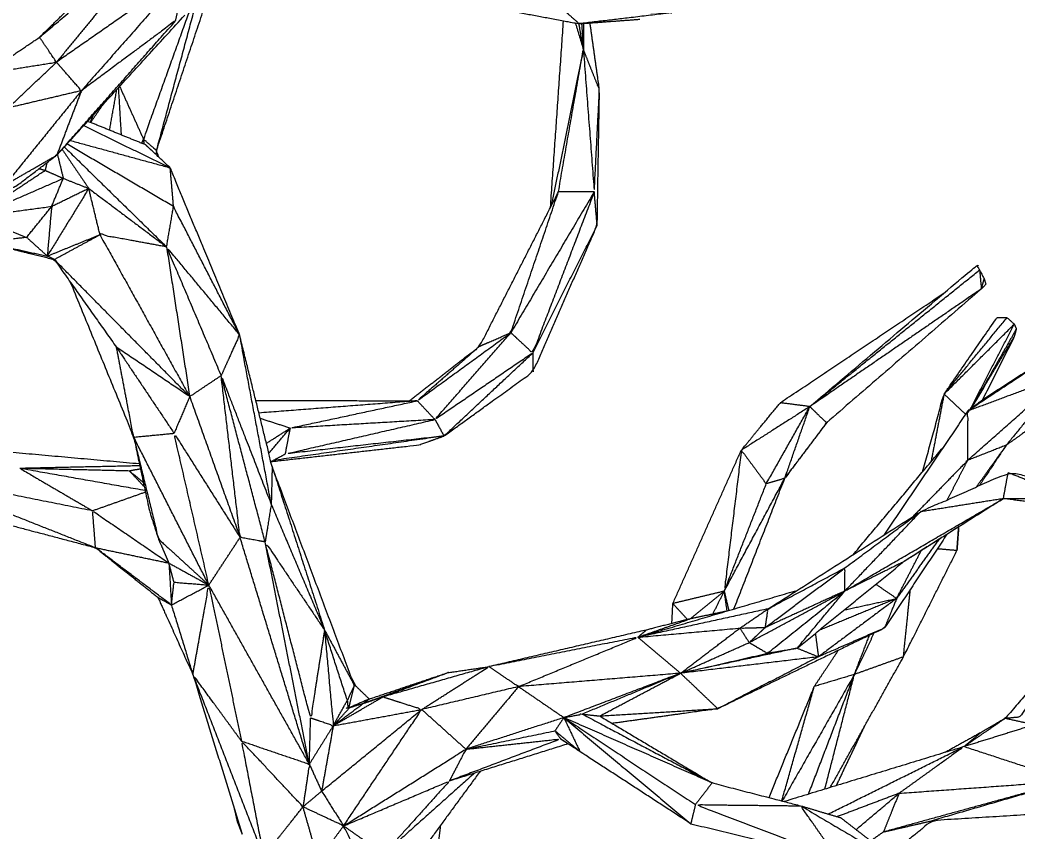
# Model space of a CAD drawing. Header units: centimetres. Extents: x 7653 to 15270, y 5751 to 14937.
# Drawn here: x 8307.7 to 8619.5, y 6712.3 to 6966 of the extents above; entities that cross this region are included whole.
import ezdxf

# ---------------------------------------------------------------- set-up
doc = ezdxf.new("R2010")
doc.units = ezdxf.units.CM
doc.layers.add('Make2D$Visible$Curves$Layer0', color=7, linetype='Continuous', true_color=0x000000)

msp = doc.modelspace()

# ---------------------------------------------------------------- linework, layer by layer
at = {"layer": 'Make2D$Visible$Curves$Layer0'}
for points, knots in [([(8290.65, 6950.44), (8293.87, 6949.88), (8297.09, 6949.33), (8305.44, 6954.97), (8313.8, 6960.61), (8328.81, 6975.32), (8343.82, 6990.03), (8362.38, 7000), (8380.93, 7009.98), (8402.66, 7015.49), (8424.39, 7021), (8431.08, 7026.43), (8437.77, 7031.85)], [-3.886342, -3.886342, -3.886342, -3, -3, -2, -2, -1, -1, 0, 0, 1, 1, 1.231173, 1.231173, 1.231173]), ([(8429.71, 7013.31), (8429.52, 7005.09), (8429.33, 6996.87), (8430.92, 6991.59), (8432.52, 6986.32), (8437.93, 6981.17), (8443.35, 6976.01), (8446.37, 6973.51), (8449.38, 6971.01), (8465.9, 6967.93), (8482.42, 6964.84), (8491.88, 6965.55), (8501.35, 6966.25)], [0, 0, 0, 1, 1, 2, 2, 3, 3, 4, 4, 5, 5, 6, 6, 6]), ([(8313.8, 6960.61), (8332.95, 6976.75), (8352.11, 6992.9), (8335.6, 6972.86), (8319.09, 6952.83)], [0, 0, 0, 1, 1, 2, 2, 2]), ([(8356.31, 6965.78), (8358.04, 6973.48), (8359.77, 6981.17), (8339.43, 6967), (8319.09, 6952.83)], [0, 0, 0, 1, 1, 2, 2, 2]), ([(8351.02, 6923.2), (8350.68, 6924.2), (8350.35, 6925.2), (8358.1, 6948.4), (8365.85, 6971.6)], [0.8715987, 0.8715987, 0.8715987, 1, 1, 1.7201359, 1.7201359, 1.7201359]), ([(8292.62, 6909.14), (8299.56, 6911.61), (8306.49, 6914.08), (8312.84, 6918.93), (8319.18, 6923.77), (8339.17, 6945.65), (8359.17, 6967.52)], [-2, -2, -2, -1, -1, 0, 0, 0.853328, 0.853328, 0.853328]), ([(8350.35, 6925.2), (8348.32, 6926.97), (8346.29, 6928.74), (8353.39, 6948.53), (8360.5, 6968.32)], [0, 0, 0, 1, 1, 1.715298, 1.715298, 1.715298]), ([(8477.82, 6968.87), (8480.12, 6966.86), (8482.42, 6964.84), (8496.94, 6966.56), (8511.47, 6968.28), (8494.64, 6968.57), (8477.82, 6968.87)], [0, 0, 0, 1, 1, 2, 2, 3, 3, 3]), ([(8319.18, 6923.77), (8337.75, 6944.78), (8356.31, 6965.78), (8341.59, 6954.85), (8326.88, 6943.92), (8322.98, 6948.37), (8319.09, 6952.83)], [0, 0, 0, 1, 1, 2, 2, 3, 3, 3]), ([(8386.1, 6828.02), (8409.2, 6830.63), (8432.31, 6833.24), (8436.24, 6834.63), (8440.18, 6836.02), (8454.08, 6846.06), (8467.98, 6856.11), (8478.01, 6878.97), (8488.03, 6901.83), (8488.39, 6922.99), (8488.74, 6944.15), (8487.27, 6954.62), (8485.79, 6965.1)], [-1.855014, -1.855014, -1.855014, -1, -1, 0, 0, 1, 1, 2, 2, 3, 3, 3.59224, 3.59224, 3.59224]), ([(8483.16, 6964.9), (8483.43, 6960.88), (8483.7, 6956.86), (8483.02, 6960.86), (8482.34, 6964.86)], [2.6629151, 2.6629151, 2.6629151, 3, 3, 3.3189551, 3.3189551, 3.3189551]), ([(8297.09, 6949.33), (8308.09, 6951.08), (8319.09, 6952.83), (8316.45, 6956.72), (8313.8, 6960.61)], [1, 1, 1, 2, 2, 3, 3, 3]), ([(8451.34, 6864.1), (8456.2, 6866.2), (8461.05, 6868.3), (8468.48, 6890.29), (8475.9, 6912.27), (8479.8, 6934.56), (8483.7, 6956.86), (8478.69, 6932.39), (8473.68, 6907.92)], [-3, -3, -3, -2, -2, -1, -1, 0, 0, 0.969759, 0.969759, 0.969759]), ([(8483.7, 6956.86), (8486.22, 6950.5), (8488.74, 6944.15), (8487.93, 6928.24), (8487.11, 6912.32), (8485.41, 6934.59), (8483.7, 6956.86)], [0, 0, 0, 1, 1, 2, 2, 3, 3, 3]), ([(8296, 6944.94), (8300.01, 6941.74), (8304.02, 6938.54), (8311.56, 6945.68), (8319.09, 6952.83)], [0, 0, 0, 1, 1, 2, 2, 2]), ([(8412.15, 6758.12), (8399.32, 6792.29), (8386.48, 6826.47), (8381.39, 6847.07), (8376.29, 6867.67), (8365.46, 6893.75), (8354.62, 6919.83), (8350.79, 6923.41), (8346.96, 6926.99), (8337.91, 6930.67), (8328.85, 6934.35)], [0, 0, 0, 1, 1, 2, 2, 3, 3, 4, 4, 4.427838, 4.427838, 4.427838]), ([(8316.08, 6921.41), (8315.82, 6920.22), (8315.55, 6919.03), (8318.38, 6917.77), (8321.21, 6916.52)], [0.780075, 0.780075, 0.780075, 1, 1, 2, 2, 2]), ([(8376.29, 6867.67), (8365.98, 6887.69), (8355.66, 6907.72), (8355.14, 6913.78), (8354.62, 6919.83)], [0, 0, 0, 1, 1, 2, 2, 2]), ([(8317.55, 6907.66), (8319.38, 6912.09), (8321.21, 6916.52), (8325.2, 6914.94), (8329.19, 6913.37)], [0, 0, 0, 1, 1, 2, 2, 2]), ([(8329.19, 6913.37), (8323.37, 6910.51), (8317.55, 6907.66), (8316.88, 6899.95), (8316.21, 6892.25)], [0, 0, 0, 1, 1, 2, 2, 2]), ([(8332.68, 6898.92), (8324.44, 6895.58), (8316.21, 6892.25), (8322.7, 6902.81), (8329.19, 6913.37), (8330.93, 6906.14), (8332.68, 6898.92)], [0, 0, 0, 1, 1, 2, 2, 3, 3, 3]), ([(8429.34, 6847.03), (8440.34, 6855.57), (8451.34, 6864.1), (8463.62, 6888.19), (8475.9, 6912.27)], [0.210397, 0.210397, 0.210397, 1, 1, 2, 2, 2]), ([(8487.11, 6912.32), (8477.5, 6887.14), (8467.88, 6861.95), (8464.46, 6865.13), (8461.05, 6868.3)], [0, 0, 0, 1, 1, 2, 2, 2]), ([(8317.55, 6907.66), (8305.54, 6906.04), (8293.53, 6904.43), (8295.18, 6900.48), (8296.83, 6896.52)], [0, 0, 0, 1, 1, 2, 2, 2]), ([(8284.24, 6904.96), (8290.54, 6900.74), (8296.83, 6896.52), (8307.62, 6893.85), (8318.4, 6891.18), (8328.12, 6877.46), (8337.85, 6863.74)], [0.230177, 0.230177, 0.230177, 1, 1, 2, 2, 3, 3, 3]), ([(8316.21, 6892.25), (8306.52, 6894.38), (8296.83, 6896.52), (8303.3, 6897.31), (8309.76, 6898.09), (8312.99, 6895.17), (8316.21, 6892.25)], [0, 0, 0, 1, 1, 2, 2, 3, 3, 3]), ([(8353.49, 6895.11), (8343.08, 6897.01), (8332.68, 6898.92), (8346.69, 6873.62), (8360.71, 6848.33)], [0, 0, 0, 1, 1, 2, 2, 2]), ([(8376.29, 6867.67), (8364.89, 6881.39), (8353.49, 6895.11), (8362.01, 6874.99), (8370.54, 6854.88)], [0, 0, 0, 1, 1, 2, 2, 2]), ([(8554.46, 6845.21), (8580.56, 6867.3), (8606.66, 6889.39), (8607.08, 6888.64), (8607.5, 6887.9), (8608.22, 6886.5), (8608.95, 6885.09), (8609.21, 6884.24), (8609.47, 6883.39), (8608.76, 6882.69), (8608.06, 6881.99), (8583.87, 6861.08), (8559.69, 6840.17)], [-1, -1, -1, 0, 0, 1, 1, 2, 2, 3, 3, 4, 4, 5, 5, 5]), ([(8608.06, 6881.99), (8581.26, 6863.6), (8554.46, 6845.21), (8580.98, 6866.56), (8607.5, 6887.9)], [0, 0, 0, 1, 1, 2, 2, 2]), ([(8607.5, 6887.9), (8607.78, 6884.95), (8608.06, 6881.99), (8608.5, 6883.54), (8608.95, 6885.09)], [3, 3, 3, 4, 4, 5, 5, 5]), ([(8323.4, 6884.12), (8333.31, 6859.9), (8343.21, 6835.67), (8345.64, 6824.27), (8348.08, 6812.87), (8349.51, 6808.36), (8350.95, 6803.85), (8352.58, 6800.08), (8354.21, 6796.32)], [-2.898951, -2.898951, -2.898951, -2, -2, -1, -1, 0, 0, 1, 1, 1]), ([(8661.53, 6884.16), (8661.02, 6884.1), (8660.5, 6884.03), (8651.09, 6876.43), (8641.69, 6868.84), (8625.18, 6858.15), (8608.68, 6847.45)], [-1, -1, -1, 0, 0, 1, 1, 2, 2, 2]), ([(8511.67, 6783.67), (8522.37, 6807.63), (8533.07, 6831.59), (8539.15, 6839), (8545.23, 6846.4), (8570.84, 6863.58), (8596.46, 6880.75)], [0, 0, 0, 1, 1, 2, 2, 2.826987, 2.826987, 2.826987]), ([(8589.71, 6824.84), (8593.05, 6836.97), (8596.39, 6849.1), (8604.68, 6861.08), (8612.98, 6873.07), (8614.54, 6873.05), (8616.1, 6873.03), (8617.22, 6871.99), (8618.34, 6870.96), (8618.66, 6870.21), (8618.98, 6869.45), (8618.61, 6868.13), (8618.23, 6866.8), (8613.28, 6856.99), (8608.32, 6847.19)], [3.5333, 3.5333, 3.5333, 4, 4, 5, 5, 6, 6, 7, 7, 8, 8, 9, 9, 9.656142, 9.656142, 9.656142]), ([(8666.7, 6875.71), (8666.7, 6875.71), (8666.7, 6875.71), (8654.63, 6863.83), (8642.57, 6851.94), (8629.2, 6842.55), (8615.84, 6833.16), (8611.64, 6826.85), (8607.45, 6820.54)], [1.999322, 1.999322, 1.999322, 2, 2, 3, 3, 4, 4, 4.220825, 4.220825, 4.220825]), ([(8386.19, 6814.67), (8381.24, 6841.17), (8376.29, 6867.67), (8373.41, 6861.28), (8370.54, 6854.88)], [0, 0, 0, 1, 1, 2, 2, 2]), ([(8451.34, 6864.1), (8441.58, 6855.56), (8431.82, 6847.02), (8446.43, 6857.66), (8461.05, 6868.3)], [0, 0, 0, 1, 1, 2, 2, 2]), ([(8467.88, 6861.95), (8452.61, 6851.55), (8437.35, 6841.16), (8449.2, 6854.73), (8461.05, 6868.3)], [0, 0, 0, 1, 1, 2, 2, 2]), ([(8641.69, 6868.84), (8641.69, 6868.84), (8641.69, 6868.84), (8622.73, 6856.33), (8603.77, 6843.81), (8603.77, 6836.11), (8603.77, 6828.41)], [1.999755, 1.999755, 1.999755, 2, 2, 3, 3, 4, 4, 4]), ([(8366.7, 6789.44), (8354.96, 6812.55), (8343.21, 6835.67), (8340.53, 6849.7), (8337.85, 6863.74), (8346.84, 6850.31), (8355.83, 6836.88)], [0, 0, 0, 1, 1, 2, 2, 3, 3, 3]), ([(8370.54, 6854.88), (8365.62, 6851.6), (8360.71, 6848.33), (8349.28, 6856.03), (8337.85, 6863.74)], [0, 0, 0, 1, 1, 2, 2, 2]), ([(8437.35, 6841.16), (8438.76, 6838.59), (8440.18, 6836.02), (8454.03, 6848.99), (8467.88, 6861.95)], [0, 0, 0, 1, 1, 2, 2, 2]), ([(8198.8, 6856.21), (8215.35, 6856.27), (8231.89, 6856.33), (8260.43, 6844.38), (8288.96, 6832.43), (8316.97, 6829.91), (8344.98, 6827.39)], [0.098416, 0.098416, 0.098416, 1, 1, 2, 2, 2.899686, 2.899686, 2.899686]), ([(8384.29, 6802.91), (8380.37, 6803.62), (8376.45, 6804.33), (8373.5, 6829.6), (8370.54, 6854.88)], [0, 0, 0, 1, 1, 2, 2, 2]), ([(8384.29, 6802.91), (8385.24, 6808.79), (8386.19, 6814.67), (8378.36, 6834.78), (8370.54, 6854.88), (8377.42, 6828.9), (8384.29, 6802.91)], [0, 0, 0, 1, 1, 2, 2, 3, 3, 3]), ([(8603.77, 6828.41), (8618.67, 6841.64), (8633.57, 6854.88), (8618.67, 6849.35), (8603.77, 6843.81)], [0, 0, 0, 1, 1, 2, 2, 2]), ([(8437.35, 6841.16), (8414.75, 6839.84), (8392.16, 6838.52), (8411.99, 6842.77), (8431.82, 6847.02)], [0, 0, 0, 1, 1, 2, 2, 2]), ([(8554.46, 6845.21), (8547.66, 6833.15), (8540.86, 6821.09), (8536.96, 6826.34), (8533.07, 6831.59), (8543.76, 6838.4), (8554.46, 6845.21)], [0, 0, 0, 1, 1, 2, 2, 3, 3, 3]), ([(8554.46, 6845.21), (8550.55, 6834.01), (8546.64, 6822.8), (8553.16, 6831.48), (8559.69, 6840.17), (8557.08, 6842.69), (8554.46, 6845.21)], [0, 0, 0, 1, 1, 2, 2, 3, 3, 3]), ([(8608.68, 6847.45), (8606.22, 6845.63), (8603.77, 6843.81), (8590.68, 6824.43), (8577.6, 6805.06)], [0, 0, 0, 1, 1, 1.768732, 1.768732, 1.768732]), ([(8198.99, 6840.82), (8198.86, 6840.61), (8198.72, 6840.39), (8199.17, 6838.98), (8199.61, 6837.57), (8200.6, 6837.76), (8201.6, 6837.95), (8231.9, 6828.22), (8262.2, 6818.49), (8276.06, 6815.28), (8289.92, 6812.06), (8310.6, 6806.59), (8331.29, 6801.12), (8341.04, 6793.36), (8350.78, 6785.6), (8356.24, 6773.55), (8361.7, 6761.49), (8369.4, 6736.54), (8377.1, 6711.58)], [3.862159, 3.862159, 3.862159, 4, 4, 5, 5, 6, 6, 7, 7, 8, 8, 9, 9, 10, 10, 11, 11, 12, 12, 12]), ([(8440.18, 6836.02), (8415.4, 6833.22), (8390.61, 6830.42), (8413.98, 6835.79), (8437.35, 6841.16)], [0, 0, 0, 1, 1, 2, 2, 2]), ([(8530.76, 6781.97), (8538.7, 6802.39), (8546.64, 6822.8), (8553.29, 6831.6), (8559.95, 6840.39)], [0.063446, 0.063446, 0.063446, 1, 1, 1.695591, 1.695591, 1.695591]), ([(8343.21, 6835.67), (8347.08, 6819.76), (8350.95, 6803.85), (8358.83, 6796.64), (8366.7, 6789.44)], [0, 0, 0, 1, 1, 2, 2, 2]), ([(8366.7, 6789.44), (8361.27, 6813.16), (8355.83, 6836.88), (8366.14, 6820.6), (8376.45, 6804.33)], [0, 0, 0, 1, 1, 2, 2, 2]), ([(8533.07, 6831.59), (8530.4, 6809.56), (8527.73, 6787.53), (8534.29, 6804.31), (8540.86, 6821.09)], [0, 0, 0, 1, 1, 2, 2, 2]), ([(8597.43, 6816.08), (8600.6, 6822.24), (8603.77, 6828.41), (8595.24, 6819.63), (8586.71, 6810.86)], [0.7143476, 0.7143476, 0.7143476, 1, 1, 1.5010987, 1.5010987, 1.5010987]), ([(8330.39, 6812.63), (8301.98, 6818.3), (8273.57, 6823.98), (8302.43, 6812.55), (8331.29, 6801.12)], [0, 0, 0, 1, 1, 2, 2, 2]), ([(8346.78, 6818.97), (8327.22, 6822.43), (8307.66, 6825.89), (8319.03, 6819.26), (8330.39, 6812.63)], [0.025491, 0.025491, 0.025491, 1, 1, 2, 2, 2]), ([(8346.52, 6820.15), (8344.21, 6822.62), (8341.9, 6825.08), (8344.07, 6823.3), (8346.23, 6821.53)], [0.217086, 0.217086, 0.217086, 1, 1, 1.778711, 1.778711, 1.778711]), ([(8541.41, 6782), (8565.21, 6797.16), (8589, 6812.32), (8602.71, 6818.43), (8616.43, 6824.55), (8626.47, 6822.74), (8636.51, 6820.92), (8636.68, 6820.68), (8636.84, 6820.45), (8637.11, 6819.07), (8637.37, 6817.7), (8637.34, 6815.77), (8637.3, 6813.85), (8636.94, 6813.81), (8636.58, 6813.77), (8625.76, 6815.11), (8614.94, 6816.45)], [0, 0, 0, 1, 1, 2, 2, 3, 3, 4, 4, 5, 5, 6, 6, 7, 7, 8, 8, 8]), ([(8583.67, 6796.67), (8574.55, 6792.13), (8565.42, 6787.59), (8590.18, 6802.02), (8614.94, 6816.45)], [1, 1, 1, 2, 2, 3, 3, 3]), ([(8614.94, 6816.45), (8614.94, 6816.45), (8614.94, 6816.45), (8599.3, 6806.56), (8583.67, 6796.67), (8590.49, 6800.99), (8597.31, 6805.32)], [0.998296, 0.998296, 0.998296, 1, 1, 2, 2, 2.406236, 2.406236, 2.406236]), ([(8331.29, 6801.12), (8330.84, 6806.88), (8330.39, 6812.63), (8342.3, 6804.47), (8354.21, 6796.32)], [0, 0, 0, 1, 1, 2, 2, 2]), ([(8565.42, 6787.59), (8565.44, 6791.21), (8565.45, 6794.83), (8577.22, 6803.57), (8589, 6812.32)], [0, 0, 0, 1, 1, 2, 2, 2]), ([(8600.98, 6807.65), (8600.7, 6803.93), (8600.43, 6800.22), (8600.7, 6803.93), (8600.97, 6807.64)], [1.8240517, 1.8240517, 1.8240517, 2, 2, 2.2021938, 2.2021938, 2.2021938]), ([(8597.31, 6805.32), (8587.57, 6790.68), (8577.82, 6776.04), (8551.76, 6763.42), (8525.7, 6750.8), (8509.19, 6748.5), (8492.67, 6746.2)], [4.487344, 4.487344, 4.487344, 5, 5, 6, 6, 6.981919, 6.981919, 6.981919]), ([(8402.85, 6775.39), (8393.57, 6789.15), (8384.29, 6802.91), (8391.39, 6775.39), (8398.49, 6747.88), (8400.67, 6761.63), (8402.85, 6775.39)], [0, 0, 0, 1, 1, 2, 2, 3, 3, 3]), ([(8560.86, 6726.2), (8572.29, 6746.61), (8583.72, 6767.02), (8592.07, 6783.62), (8600.43, 6800.22)], [0.113185, 0.113185, 0.113185, 1, 1, 2, 2, 2]), ([(8355.81, 6790.34), (8355.01, 6793.33), (8354.21, 6796.32), (8360.46, 6792.88), (8366.7, 6789.44)], [0, 0, 0, 1, 1, 2, 2, 2]), ([(8540.57, 6776.2), (8540.99, 6779.1), (8541.41, 6782), (8553.43, 6788.41), (8565.45, 6794.83)], [0, 0, 0, 1, 1, 2, 2, 2]), ([(8565.42, 6787.59), (8553, 6781.89), (8540.57, 6776.2), (8553.01, 6785.51), (8565.45, 6794.83)], [0, 0, 0, 1, 1, 2, 2, 2]), ([(8355.01, 6783.22), (8355.41, 6786.78), (8355.81, 6790.34), (8361.26, 6789.89), (8366.7, 6789.44)], [0, 0, 0, 1, 1, 2, 2, 2]), ([(8361.7, 6761.49), (8364.2, 6775.47), (8366.7, 6789.44), (8371.79, 6765.07), (8376.87, 6740.71)], [0, 0, 0, 1, 1, 2, 2, 2]), ([(8350.78, 6785.6), (8352.89, 6784.41), (8355.01, 6783.22), (8358.35, 6772.36), (8361.7, 6761.49)], [0, 0, 0, 1, 1, 2, 2, 2]), ([(8535.53, 6771.48), (8538.4, 6769.82), (8541.28, 6768.15), (8553.35, 6777.87), (8565.42, 6787.59)], [0, 0, 0, 1, 1, 2, 2, 2]), ([(8540.57, 6776.2), (8538.05, 6773.84), (8535.53, 6771.48), (8550.48, 6779.54), (8565.42, 6787.59)], [0, 0, 0, 1, 1, 2, 2, 2]), ([(8541.28, 6768.15), (8545.88, 6768.94), (8550.49, 6769.73), (8557.96, 6778.66), (8565.42, 6787.59)], [0, 0, 0, 1, 1, 2, 2, 2]), ([(8565.19, 6781.67), (8573.38, 6783.46), (8581.57, 6785.25), (8579.7, 6780.64), (8577.82, 6776.04)], [0.375305, 0.375305, 0.375305, 1, 1, 2, 2, 2]), ([(8528.64, 6781.31), (8522.77, 6780.07), (8516.9, 6778.83), (8510.15, 6777.12), (8503.4, 6775.41), (8478.8, 6769.68), (8454.21, 6763.95)], [0.244101, 0.244101, 0.244101, 1, 1, 2, 2, 3, 3, 3]), ([(8500.73, 6773.13), (8516.68, 6774.57), (8532.63, 6776), (8536.6, 6776.1), (8540.57, 6776.2)], [0, 0, 0, 1, 1, 2, 2, 2]), ([(8402.85, 6775.39), (8404.2, 6760.44), (8405.56, 6745.48), (8402.03, 6746.68), (8398.49, 6747.88)], [0, 0, 0, 1, 1, 2, 2, 2]), ([(8412.15, 6758.12), (8411.05, 6755.76), (8409.95, 6753.39), (8406.4, 6764.39), (8402.85, 6775.39)], [0, 0, 0, 1, 1, 2, 2, 2]), ([(8463.46, 6757.71), (8482.09, 6765.42), (8500.73, 6773.13), (8477.47, 6768.54), (8454.21, 6763.95)], [0, 0, 0, 1, 1, 2, 2, 2]), ([(8577.82, 6776.04), (8567.48, 6771.53), (8557.14, 6767.02), (8541.42, 6758.91), (8525.7, 6750.8)], [1, 1, 1, 2, 2, 3, 3, 3]), ([(8574.5, 6774.43), (8571.45, 6767.97), (8568.4, 6761.52), (8570.75, 6767.63), (8573.1, 6773.75)], [0.6757058, 0.6757058, 0.6757058, 1, 1, 1.3436054, 1.3436054, 1.3436054]), ([(8636.06, 6771.58), (8625.77, 6759.67), (8615.48, 6747.76), (8611.73, 6745.59), (8607.98, 6743.41), (8602.35, 6740.28), (8596.72, 6737.15)], [0, 0, 0, 1, 1, 2, 2, 2.35743, 2.35743, 2.35743]), ([(8636.06, 6771.58), (8628.06, 6759.89), (8620.05, 6748.19), (8617.76, 6747.98), (8615.48, 6747.76)], [1, 1, 1, 2, 2, 3, 3, 3]), ([(8541.73, 6723.03), (8548.8, 6740.39), (8555.86, 6757.76), (8559.62, 6763.4), (8563.38, 6769.05)], [1.131132, 1.131132, 1.131132, 2, 2, 2.286635, 2.286635, 2.286635]), ([(8433.2, 6750.56), (8443.7, 6757.26), (8454.21, 6763.95), (8437.61, 6759.21), (8421.02, 6754.48)], [0, 0, 0, 1, 1, 2, 2, 2]), ([(8454.21, 6763.95), (8458.83, 6760.83), (8463.46, 6757.71), (8448.33, 6754.14), (8433.2, 6750.56)], [0, 0, 0, 1, 1, 2, 2, 2]), ([(8376.87, 6740.71), (8369.28, 6751.1), (8361.7, 6761.49), (8372.75, 6733.08), (8383.81, 6704.66)], [0, 0, 0, 1, 1, 2, 2, 2]), ([(8410.73, 6751.19), (8412.87, 6751.85), (8415.01, 6752.5), (8428.18, 6757.29), (8441.36, 6762.08), (8441.36, 6762.08), (8441.36, 6762.08)], [0, 0, 0, 1, 1, 2, 2, 2.000481, 2.000481, 2.000481]), ([(8415.01, 6752.5), (8418.01, 6753.49), (8421.02, 6754.48), (8431.19, 6758.28), (8441.36, 6762.08)], [0, 0, 0, 1, 1, 2, 2, 2]), ([(8488.81, 6748.53), (8501.44, 6755.21), (8514.08, 6761.89), (8495.84, 6754.96), (8477.61, 6748.03)], [0, 0, 0, 1, 1, 2, 2, 2]), ([(8416.8, 6753.84), (8414.73, 6755.84), (8412.66, 6757.85), (8412.66, 6757.85), (8412.66, 6757.85)], [0, 0, 0, 1, 1, 1.003301, 1.003301, 1.003301]), ([(8408.79, 6714.19), (8420.99, 6732.38), (8433.2, 6750.56), (8427.11, 6752.52), (8421.02, 6754.48)], [0, 0, 0, 1, 1, 2, 2, 2]), ([(8416.8, 6753.84), (8413.77, 6752.52), (8410.73, 6751.19), (8410.18, 6751.06), (8409.64, 6750.92)], [0, 0, 0, 1, 1, 1.724965, 1.724965, 1.724965]), ([(8477.61, 6748.03), (8480.48, 6748.58), (8483.35, 6749.12), (8503.64, 6738.37), (8523.93, 6727.63)], [0, 0, 0, 1, 1, 2, 2, 2]), ([(8488.81, 6748.53), (8506.37, 6738.08), (8523.93, 6727.63), (8537.76, 6724.05), (8551.59, 6720.47), (8557.86, 6718.6), (8564.13, 6716.74), (8574.03, 6709.09), (8583.93, 6701.43), (8592.32, 6688.03), (8600.71, 6674.63), (8600.18, 6673.43), (8599.65, 6672.23), (8597.13, 6671.1), (8594.6, 6669.98), (8583.15, 6682.99), (8571.7, 6696)], [0, 0, 0, 1, 1, 2, 2, 3, 3, 4, 4, 5, 5, 6, 6, 7, 7, 7.662446, 7.662446, 7.662446]), ([(8477.61, 6748.03), (8480.14, 6742.7), (8482.66, 6737.37), (8478.75, 6740.63), (8474.83, 6743.89)], [0, 0, 0, 1, 1, 2, 2, 2]), ([(8523.93, 6727.63), (8500.77, 6737.83), (8477.61, 6748.03), (8498.16, 6734.43), (8518.72, 6720.83)], [0, 0, 0, 1, 1, 2, 2, 2]), ([(8635.35, 6728.21), (8629.95, 6736.99), (8624.56, 6745.77), (8613.59, 6742.36), (8602.62, 6738.95)], [0, 0, 0, 1, 1, 2, 2, 2]), ([(8447.01, 6738.15), (8460.92, 6741.02), (8474.83, 6743.89), (8475.72, 6742.63), (8476.61, 6741.37)], [0, 0, 0, 1, 1, 2, 2, 2]), ([(8376.87, 6740.71), (8387.48, 6737.09), (8398.09, 6733.48), (8397.1, 6726.81), (8396.11, 6720.14)], [0, 0, 0, 1, 1, 2, 2, 2]), ([(8383.81, 6704.66), (8380.34, 6722.68), (8376.87, 6740.71), (8386.49, 6730.42), (8396.11, 6720.14), (8389.96, 6712.4), (8383.81, 6704.66)], [0, 0, 0, 1, 1, 2, 2, 3, 3, 3]), ([(8447.01, 6738.15), (8461.81, 6739.76), (8476.61, 6741.37), (8459.23, 6734.79), (8441.84, 6728.21)], [0, 0, 0, 1, 1, 2, 2, 2]), ([(8517.26, 6714.87), (8499.96, 6726.12), (8482.66, 6737.37), (8479.64, 6739.37), (8476.61, 6741.37)], [1, 1, 1, 2, 2, 3, 3, 3]), ([(8408.79, 6714.19), (8427.9, 6726.17), (8447.01, 6738.15), (8444.43, 6733.18), (8441.84, 6728.21)], [0, 0, 0, 1, 1, 2, 2, 2]), ([(8560.23, 6717.9), (8581.43, 6728.43), (8602.62, 6738.95), (8592.49, 6731.66), (8582.35, 6724.38)], [0.273522, 0.273522, 0.273522, 1, 1, 2, 2, 2]), ([(8398.09, 6733.48), (8400.01, 6729.26), (8401.93, 6725.05), (8399.02, 6722.59), (8396.11, 6720.14)], [0, 0, 0, 1, 1, 2, 2, 2]), ([(8408.79, 6714.19), (8425.32, 6721.2), (8441.84, 6728.21), (8431.61, 6716.8), (8421.37, 6705.39)], [0, 0, 0, 1, 1, 2, 2, 2]), ([(8582.35, 6724.38), (8608.85, 6726.29), (8635.35, 6728.21), (8606.4, 6720.25), (8577.45, 6712.29)], [0, 0, 0, 1, 1, 2, 2, 2]), ([(8568.91, 6713.04), (8575.63, 6718.71), (8582.35, 6724.38), (8579.9, 6718.33), (8577.45, 6712.29)], [0.779935, 0.779935, 0.779935, 1, 1, 2, 2, 2]), ([(8383.81, 6704.66), (8392.35, 6704.07), (8400.89, 6703.48), (8398.5, 6711.81), (8396.11, 6720.14)], [0, 0, 0, 1, 1, 2, 2, 2]), ([(8423.38, 6685.26), (8416.09, 6699.73), (8408.79, 6714.19), (8402.45, 6717.17), (8396.11, 6720.14)], [0, 0, 0, 1, 1, 2, 2, 2]), ([(8563.28, 6703.8), (8541, 6712.31), (8518.72, 6720.83), (8535.15, 6720.65), (8551.59, 6720.47)], [0, 0, 0, 1, 1, 2, 2, 2]), ([(8563.28, 6703.8), (8557.43, 6712.13), (8551.59, 6720.47), (8567.76, 6710.95), (8583.93, 6701.43)], [1, 1, 1, 2, 2, 3, 3, 3]), ([(8374.64, 6719.55), (8375.11, 6717.52), (8375.57, 6715.5), (8376.34, 6713.54), (8377.1, 6711.58)], [0.736891, 0.736891, 0.736891, 1, 1, 2, 2, 2]), ([(8656.02, 6719.78), (8624.35, 6717.8), (8592.69, 6715.82), (8585.99, 6710.42), (8579.29, 6705.02)], [0, 0, 0, 1, 1, 1.391603, 1.391603, 1.391603]), ([(8472.45, 6653.62), (8470.02, 6654.42), (8467.59, 6655.22), (8463.37, 6661.4), (8459.15, 6667.58), (8448.58, 6686.25), (8438, 6704.91), (8438.58, 6709.69), (8439.15, 6714.46)], [0, 0, 0, 1, 1, 2, 2, 3, 3, 3.686133, 3.686133, 3.686133]), ([(8517.26, 6714.87), (8540.27, 6709.33), (8563.28, 6703.8), (8575.39, 6692.59), (8587.5, 6681.38)], [0, 0, 0, 1, 1, 2, 2, 2])]:
    msp.add_open_spline(points, degree=2, knots=knots, dxfattribs=at)
for points in [[(8359.77, 6981.17), (8343.32, 6962.55), (8326.88, 6943.92)], [(8350.35, 6925.2), (8356.27, 6947.27), (8362.2, 6969.35)], [(8473.44, 6907.44), (8475.48, 6936.6), (8477.51, 6965.76)], [(8481.22, 6965.07), (8482.46, 6960.96), (8483.7, 6956.86)], [(8483.72, 6964.94), (8483.71, 6960.9), (8483.7, 6956.86)], [(8338.41, 6944.82), (8338.85, 6937.46), (8339.28, 6930.11)], [(8338.82, 6945.25), (8342.55, 6937), (8346.29, 6928.74)], [(8326.88, 6943.92), (8314.93, 6929.18), (8302.98, 6914.44)], [(8326.88, 6943.92), (8315.45, 6941.23), (8304.02, 6938.54)], [(8326.88, 6943.92), (8323.03, 6933.85), (8319.18, 6923.77)], [(8335.67, 6931.58), (8336.82, 6937.95), (8337.96, 6944.32)], [(8329.75, 6933.98), (8331.71, 6936.8), (8333.66, 6939.62)], [(8329.67, 6934.02), (8330.13, 6935.14), (8330.59, 6936.25)], [(8327.61, 6933), (8341.12, 6926.42), (8354.62, 6919.83)], [(8321.54, 6926.35), (8337.51, 6910.73), (8353.49, 6895.11)], [(8355.66, 6907.72), (8339.02, 6917.49), (8322.37, 6927.26)], [(8323.38, 6928.37), (8339, 6924.1), (8354.62, 6919.83)], [(8345.74, 6927.49), (8346.02, 6928.11), (8346.29, 6928.74)], [(8346.52, 6927.17), (8346.41, 6927.96), (8346.29, 6928.74)], [(8346.93, 6927), (8346.95, 6927), (8346.96, 6926.99)], [(8346.94, 6926.99), (8346.95, 6926.99), (8346.96, 6926.99)], [(8302.98, 6914.44), (8311.08, 6919.11), (8319.18, 6923.77)], [(8319.39, 6924), (8320.3, 6920.26), (8321.21, 6916.52)], [(8320.85, 6925.6), (8325.02, 6919.49), (8329.19, 6913.37)], [(8350.35, 6925.2), (8350.25, 6924.61), (8350.15, 6924.01)], [(8293.53, 6904.43), (8304.54, 6911.73), (8315.55, 6919.03)], [(8293.53, 6904.43), (8307.37, 6910.48), (8321.21, 6916.52)], [(8313.71, 6919.59), (8314.63, 6919.31), (8315.55, 6919.03)], [(8329.19, 6913.37), (8341.34, 6904.24), (8353.49, 6895.11)], [(8487.11, 6912.32), (8474.08, 6890.31), (8461.05, 6868.3)], [(8487.11, 6912.32), (8481.51, 6912.3), (8475.9, 6912.27)], [(8488.03, 6901.84), (8487.57, 6907.08), (8487.11, 6912.32)], [(8309.76, 6898.09), (8313.66, 6902.87), (8317.55, 6907.66)], [(8353.49, 6895.11), (8354.57, 6901.41), (8355.66, 6907.72)], [(8293.53, 6904.43), (8301.65, 6901.26), (8309.76, 6898.09)], [(8467.88, 6861.95), (8477.96, 6881.89), (8488.03, 6901.83)], [(8318.4, 6891.18), (8325.54, 6895.05), (8332.68, 6898.92)], [(8353.49, 6895.11), (8357.1, 6871.72), (8360.71, 6848.33)], [(8318.4, 6891.18), (8317.31, 6891.71), (8316.21, 6892.25)], [(8360.71, 6848.33), (8339.55, 6869.75), (8318.4, 6891.18)], [(8596.39, 6849.1), (8606.24, 6861.07), (8616.1, 6873.03)], [(8596.39, 6849.1), (8607.36, 6860.03), (8618.34, 6870.96)], [(8604.63, 6844.46), (8611.48, 6857.71), (8618.34, 6870.96)], [(8618.98, 6869.45), (8611.9, 6857.02), (8604.82, 6844.59)], [(8604.94, 6844.68), (8611.58, 6855.74), (8618.23, 6866.8)], [(8467.88, 6861.95), (8467.93, 6859.03), (8467.98, 6856.11)], [(8633.57, 6854.88), (8624.7, 6844.02), (8615.84, 6833.16)], [(8360.71, 6848.33), (8358.27, 6842.6), (8355.83, 6836.88)], [(8360.71, 6848.33), (8368.58, 6826.33), (8376.45, 6804.33)], [(8596.39, 6849.1), (8594.36, 6838.53), (8592.33, 6827.96)], [(8603.11, 6842.84), (8599.75, 6845.97), (8596.39, 6849.1)], [(8381.37, 6847.13), (8406.6, 6847.08), (8431.82, 6847.02)], [(8431.82, 6847.02), (8407.08, 6845.11), (8382.35, 6843.2)], [(8437.35, 6841.16), (8434.58, 6844.09), (8431.82, 6847.02)], [(8554.46, 6845.21), (8549.85, 6845.81), (8545.23, 6846.4)], [(8382.75, 6841.55), (8387.45, 6840.04), (8392.16, 6838.52)], [(8343.21, 6835.67), (8349.52, 6836.27), (8355.83, 6836.88)], [(8384.68, 6833.74), (8388.42, 6836.13), (8392.16, 6838.52)], [(8385.46, 6830.61), (8388.81, 6834.56), (8392.16, 6838.52)], [(8440.18, 6836.02), (8413.47, 6832.19), (8386.76, 6828.36)], [(8390.61, 6830.42), (8391.38, 6834.47), (8392.16, 6838.52)], [(8567.99, 6798.93), (8582.04, 6815.69), (8596.09, 6832.44)], [(8615.84, 6833.16), (8609.81, 6830.78), (8603.77, 6828.41)], [(8615.84, 6833.16), (8611.18, 6826.65), (8606.52, 6820.13)], [(8386.1, 6828.01), (8388.36, 6829.21), (8390.61, 6830.42)], [(8345.13, 6826.7), (8326.4, 6826.3), (8307.66, 6825.89)], [(8386.48, 6826.47), (8386.34, 6820.57), (8386.19, 6814.67)], [(8386.48, 6826.47), (8394.67, 6800.93), (8402.85, 6775.39)], [(8341.9, 6825.08), (8324.78, 6825.49), (8307.66, 6825.89)], [(8345.34, 6825.72), (8343.62, 6825.4), (8341.9, 6825.08)], [(8614.94, 6816.45), (8615.68, 6820.5), (8616.43, 6824.55)], [(8636.22, 6816.72), (8626.32, 6820.63), (8616.43, 6824.55)], [(8527.73, 6787.53), (8537.18, 6805.16), (8546.64, 6822.8)], [(8546.64, 6822.8), (8543.75, 6821.95), (8540.86, 6821.09)], [(8346.88, 6818.46), (8338.64, 6815.55), (8330.39, 6812.63)], [(8386.19, 6814.67), (8394.52, 6795.03), (8402.85, 6775.39)], [(8614.94, 6816.45), (8601.97, 6814.38), (8589, 6812.32)], [(8614.94, 6816.45), (8625.58, 6816.58), (8636.22, 6816.72)], [(8565.42, 6787.59), (8577.21, 6799.95), (8589, 6812.32)], [(8366.7, 6789.44), (8371.58, 6796.89), (8376.45, 6804.33)], [(8398.09, 6733.48), (8387.27, 6768.91), (8376.45, 6804.33)], [(8398.09, 6733.48), (8391.19, 6768.2), (8384.29, 6802.91)], [(8594.75, 6803.68), (8588.16, 6794.46), (8581.57, 6785.25)], [(8331.29, 6801.12), (8342.75, 6798.72), (8354.21, 6796.32)], [(8355.01, 6783.22), (8343.15, 6792.17), (8331.29, 6801.12)], [(8581.57, 6785.25), (8585.42, 6792.73), (8589.27, 6800.21)], [(8600.43, 6800.22), (8597.35, 6800.48), (8594.27, 6800.74)], [(8354.21, 6796.32), (8354.61, 6789.77), (8355.01, 6783.22)], [(8550.49, 6769.73), (8567.08, 6783.2), (8583.67, 6796.67)], [(8583.35, 6796.41), (8583.51, 6796.54), (8583.67, 6796.67)], [(8355.01, 6783.22), (8360.86, 6786.33), (8366.7, 6789.44)], [(8398.09, 6733.48), (8382.4, 6761.46), (8366.7, 6789.44)], [(8581.57, 6785.25), (8578.33, 6787.48), (8575.09, 6789.7)], [(8500.73, 6773.13), (8525.6, 6780.46), (8550.47, 6787.78)], [(8527.73, 6787.53), (8519.7, 6785.6), (8511.67, 6783.67)], [(8527.73, 6787.53), (8522.41, 6783.2), (8517.09, 6778.87)], [(8524.15, 6780.36), (8525.94, 6783.95), (8527.73, 6787.53)], [(8527.73, 6787.53), (8528.43, 6784.51), (8529.14, 6781.5)], [(8528.63, 6781.35), (8528.18, 6784.44), (8527.73, 6787.53)], [(8583.72, 6767.02), (8584.8, 6777.58), (8585.87, 6788.13)], [(8511.36, 6777.43), (8511.52, 6780.55), (8511.67, 6783.67)], [(8516.27, 6778.67), (8513.97, 6781.17), (8511.67, 6783.67)], [(8581.57, 6785.25), (8569.35, 6776.14), (8557.14, 6767.02)], [(8581.57, 6785.25), (8569.45, 6780.27), (8557.34, 6775.29)], [(8541.41, 6782), (8521.07, 6777.57), (8500.73, 6773.13)], [(8532.63, 6776), (8537.02, 6779), (8541.41, 6782)], [(8500.73, 6773.13), (8508.81, 6775.98), (8516.9, 6778.83)], [(8402.85, 6775.39), (8407.5, 6766.75), (8412.15, 6758.12)], [(8500.73, 6773.13), (8502.06, 6774.27), (8503.4, 6775.41)], [(8514.08, 6761.89), (8507.4, 6767.51), (8500.73, 6773.13)], [(8514.08, 6761.89), (8523.35, 6768.95), (8532.63, 6776)], [(8535.53, 6771.48), (8534.08, 6773.74), (8532.63, 6776)], [(8556.2, 6774.37), (8556.67, 6770.69), (8557.14, 6767.02)], [(8514.08, 6761.89), (8524.8, 6766.69), (8535.53, 6771.48)], [(8550.49, 6769.73), (8532.28, 6765.81), (8514.08, 6761.89)], [(8514.08, 6761.89), (8527.68, 6765.02), (8541.28, 6768.15)], [(8557.14, 6767.02), (8535.61, 6764.46), (8514.08, 6761.89)], [(8550.49, 6769.73), (8553.81, 6768.38), (8557.14, 6767.02)], [(8583.72, 6767.02), (8576.06, 6764.27), (8568.4, 6761.52)], [(8441.36, 6762.08), (8447.78, 6763.01), (8454.21, 6763.95)], [(8416.8, 6753.84), (8429.08, 6757.96), (8441.36, 6762.08)], [(8514.08, 6761.89), (8488.77, 6759.8), (8463.46, 6757.71)], [(8514.08, 6761.89), (8498.71, 6755.5), (8483.35, 6749.12)], [(8514.08, 6761.89), (8519.89, 6756.35), (8525.7, 6750.8)], [(8568.4, 6761.52), (8557.11, 6741.74), (8545.82, 6721.97)], [(8554.05, 6724.11), (8561.22, 6742.81), (8568.4, 6761.52)], [(8568.4, 6761.52), (8562.13, 6759.64), (8555.86, 6757.76)], [(8559.15, 6725.67), (8563.77, 6743.6), (8568.4, 6761.52)], [(8410.5, 6751.32), (8411.33, 6754.72), (8412.15, 6758.12)], [(8412.66, 6757.85), (8411.97, 6759.15), (8411.28, 6760.45)], [(8463.46, 6757.71), (8455.23, 6747.93), (8447.01, 6738.15)], [(8463.46, 6757.71), (8470.53, 6752.87), (8477.61, 6748.03)], [(8545.7, 6721.99), (8550.78, 6739.88), (8555.86, 6757.76)], [(8405.56, 6745.48), (8413.29, 6749.98), (8421.02, 6754.48)], [(8405.56, 6745.48), (8407.76, 6749.44), (8409.95, 6753.39)], [(8405.56, 6745.48), (8410.28, 6748.99), (8415.01, 6752.5)], [(8409.95, 6753.39), (8410.05, 6752.22), (8410.14, 6751.04)], [(8415.01, 6752.5), (8415.9, 6753.17), (8416.8, 6753.84)], [(8401.93, 6725.05), (8417.57, 6737.8), (8433.2, 6750.56)], [(8405.56, 6745.48), (8408.15, 6748.34), (8410.73, 6751.19)], [(8405.56, 6745.48), (8419.38, 6748.02), (8433.2, 6750.56)], [(8447.01, 6738.15), (8440.1, 6744.35), (8433.2, 6750.56)], [(8483.35, 6749.12), (8486.08, 6748.82), (8488.8, 6748.53)], [(8488.81, 6748.53), (8507.25, 6749.67), (8525.7, 6750.8)], [(8398.09, 6733.48), (8398.29, 6740.68), (8398.49, 6747.88)], [(8405.56, 6745.48), (8401.82, 6739.48), (8398.09, 6733.48)], [(8405.56, 6745.48), (8403.75, 6735.26), (8401.93, 6725.05)], [(8477.61, 6748.03), (8462.31, 6743.09), (8447.01, 6738.15)], [(8477.61, 6748.03), (8476.22, 6745.96), (8474.83, 6743.89)], [(8477.61, 6748.03), (8497.43, 6731.45), (8517.26, 6714.87)], [(8492.47, 6746.33), (8492.48, 6746.33), (8492.49, 6746.34)], [(8492.81, 6746.12), (8492.93, 6746.19), (8493.05, 6746.26)], [(8562.76, 6726.77), (8567.17, 6736.06), (8571.58, 6745.34)], [(8615.48, 6747.76), (8609.05, 6743.36), (8602.62, 6738.95)], [(8624.56, 6745.77), (8620.02, 6746.77), (8615.48, 6747.76)], [(8607.98, 6743.41), (8605.3, 6741.18), (8602.62, 6738.95)], [(8478.96, 6739.84), (8460.4, 6734.03), (8441.84, 6728.21)], [(8476.61, 6741.37), (8477.65, 6740.7), (8478.69, 6740.02)], [(8602.62, 6738.95), (8574.55, 6730.37), (8546.47, 6721.8)], [(8635.35, 6728.21), (8618.98, 6733.58), (8602.62, 6738.95)], [(8449.69, 6730.67), (8435.53, 6718.03), (8421.37, 6705.39)], [(8451.42, 6731.21), (8442.15, 6718.56), (8432.89, 6705.9)], [(8523.93, 6727.63), (8521.32, 6724.23), (8518.72, 6720.83)], [(8635.35, 6728.21), (8614.02, 6722.01), (8592.69, 6715.82)], [(8401.93, 6725.05), (8405.36, 6719.62), (8408.79, 6714.19)], [(8582.35, 6724.38), (8572.69, 6720.72), (8563.03, 6717.07)], [(8518.72, 6720.83), (8517.99, 6717.85), (8517.26, 6714.87)], [(8408.79, 6714.19), (8404.84, 6708.84), (8400.89, 6703.48)], [(8408.79, 6714.19), (8415.08, 6709.79), (8421.37, 6705.39)], [(8577.45, 6712.29), (8585.07, 6714.05), (8592.69, 6715.82)], [(8577.45, 6712.29), (8575.47, 6710.9), (8573.49, 6709.51)]]:
    msp.add_open_spline(points, degree=2, dxfattribs=at)

doc.saveas('drawing.dxf')
